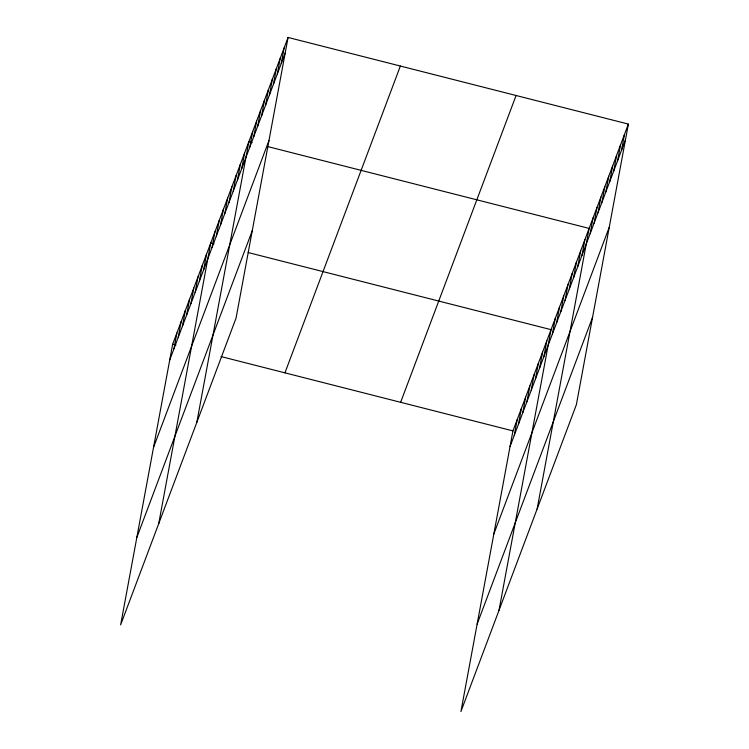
<?xml version="1.0" encoding="UTF-8"?>
<svg xmlns="http://www.w3.org/2000/svg" width="749" height="749" viewBox="0 0 749 749"><rect width="100%" height="100%" fill="white"/><g stroke="black" fill="none" stroke-linecap="round" stroke-linejoin="round"><path stroke-width="1.12" d="M288.075 37.45L172.645 344.259L120.626 624.909L236.057 318.1L288.075 37.45L628.374 124.091L576.356 404.741L460.925 711.55L512.943 430.9L628.374 124.091M173.965 348.725L176.876 333.015M178.196 337.471L181.108 321.761M182.428 326.227L185.34 310.507M186.66 314.973L189.572 299.263M190.892 303.719L193.804 288.009M195.124 292.475L198.036 276.765M199.356 281.221L202.267 265.511M203.588 269.977L206.499 254.267M158.713 523.663L210.731 243.013L214.036 243.856M212.051 247.479L214.963 231.759M216.283 236.225L219.195 220.515M220.515 224.972L223.427 209.261M224.747 213.727L227.668 198.017M228.988 202.473L231.9 186.763M233.22 191.229L236.132 175.519M237.452 179.975L240.363 164.265M241.684 168.731L244.595 153.011M196.809 422.417L248.827 141.767L252.132 142.61M249.838 147.047L252.75 131.337M253.761 136.618L256.673 120.898M257.684 126.178L260.596 110.468M261.616 115.749L264.528 100.038M265.539 105.319L268.451 89.608M269.462 94.889L272.374 79.179M273.385 84.459L276.297 68.749M277.308 74.029L280.22 58.31M281.24 63.59L284.152 47.88M514.263 435.356L517.175 419.646M518.495 424.112L521.407 408.402M522.727 412.858L525.639 397.148M526.959 401.614L529.871 385.904M531.191 390.36L534.103 374.65M535.423 379.116L538.334 363.396M539.654 367.862L542.566 352.152M543.886 356.608L546.798 340.898M499.021 610.304L551.039 329.654L248.162 252.544M552.359 334.11L555.271 318.4M556.591 322.866L559.503 307.156M560.823 311.612L563.735 295.902M565.055 300.368L567.967 284.648M569.287 289.114L572.199 273.404M573.519 277.86L576.43 262.15M577.751 266.616L580.662 250.906M581.982 255.362L584.894 239.652M537.117 509.058L589.126 228.408L267.543 146.532M590.137 233.688L593.049 217.968M594.069 223.249L596.981 207.539M597.992 212.819L600.904 197.109M601.915 202.389L604.827 186.679M605.838 191.959L608.75 176.249M609.761 181.53L612.673 165.819M613.693 171.09L616.605 155.38M617.616 160.661L620.528 144.95M621.539 150.231L624.451 134.52M169.733 359.969L285.163 53.16M153.526 447.406L268.957 140.587M136.833 537.482L252.263 230.673M284.938 372.852L400.369 66.043M400.64 402.307L516.08 95.498M510.032 446.61L625.462 139.801M493.825 534.037L609.255 227.228M477.132 624.123L592.562 317.314M172.645 344.259L175.94 345.102M221.086 356.59L512.943 430.9"/></g></svg>
